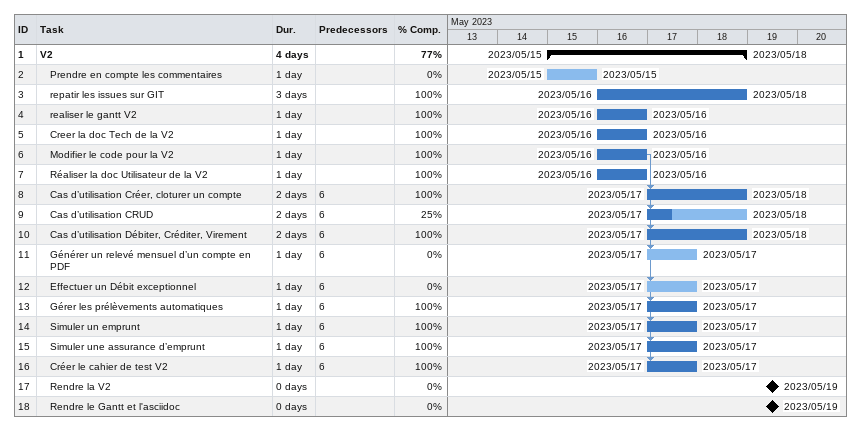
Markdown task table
| ID | Level | Task | Duration | Start | Finish | Predecessors | % complete |
|---|---|---|---|---|---|---|---|
| 1 | 1 | **V2** | 4d | 2023-05-15 | 2023-05-18 |  | 77 |
| 2 | 2 | Prendre en compte les commentaires | 1d | 2023-05-15 | 2023-05-15 |  | 0 |
| 3 | 2 | repatir les issues sur GIT | 3d | 2023-05-16 | 2023-05-18 |  | 100 |
| 4 | 2 | realiser le gantt V2 | 1d | 2023-05-16 | 2023-05-16 |  | 100 |
| 5 | 2 | Creer la doc Tech de la V2 | 1d | 2023-05-16 | 2023-05-16 |  | 100 |
| 6 | 2 | Modifier le code pour la V2 | 1d | 2023-05-16 | 2023-05-16 |  | 100 |
| 7 | 2 | Réaliser la doc Utilisateur de la V2 | 1d | 2023-05-16 | 2023-05-16 |  | 100 |
| 8 | 2 | Cas d’utilisation Créer, cloturer un compte | 2d | 2023-05-17 | 2023-05-18 | 6 | 100 |
| 9 | 2 | Cas d’utilisation CRUD | 2d | 2023-05-17 | 2023-05-18 | 6 | 25 |
| 10 | 2 | Cas d’utilisation Débiter, Créditer, Virement | 2d | 2023-05-17 | 2023-05-18 | 6 | 100 |
| 11 | 2 | Générer un relevé mensuel d’un compte en PDF | 1d | 2023-05-17 | 2023-05-17 | 6 | 0 |
| 12 | 2 | Effectuer un Débit exceptionnel | 1d | 2023-05-17 | 2023-05-17 | 6 | 0 |
| 13 | 2 | Gérer les prélèvements automatiques | 1d | 2023-05-17 | 2023-05-17 | 6 | 100 |
| 14 | 2 | Simuler un emprunt | 1d | 2023-05-17 | 2023-05-17 | 6 | 100 |
| 15 | 2 | Simuler une assurance d’emprunt | 1d | 2023-05-17 | 2023-05-17 | 6 | 100 |
| 16 | 2 | Créer le cahier de test V2 | 1d | 2023-05-17 | 2023-05-17 | 6 | 100 |
| 17 | 2 | Rendre la V2 | 0d | 2023-05-19 | 2023-05-19 |  | 0 |
| 18 | 2 | Rendre le Gantt et l'asciidoc | 0d | 2023-05-19 | 2023-05-19 |  | 0 |
